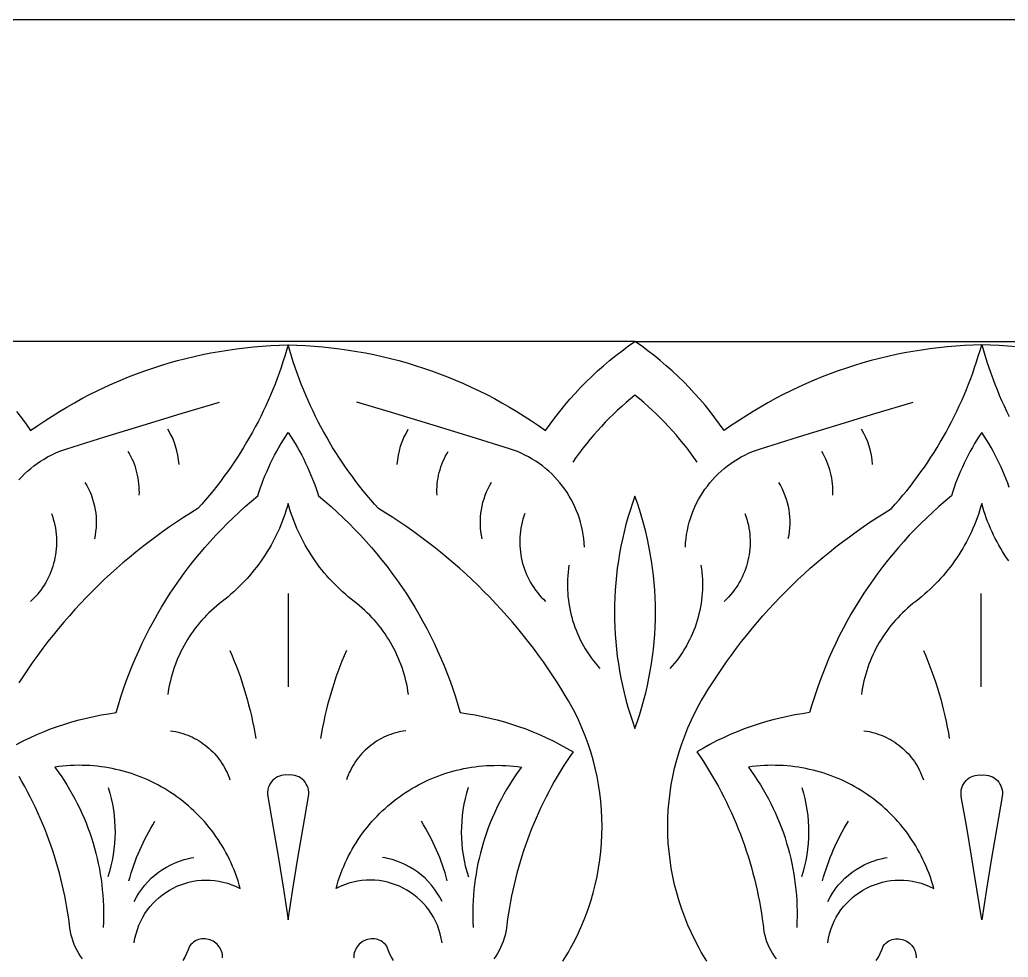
# Model space of a CAD drawing. Extents: x -349 to 352, y -69 to 76.
# Drawn here: x -271.2 to -171.3, y -19 to 75.8 of the extents above; entities that cross this region are included whole.
import ezdxf

# ---------------------------------------------------------------- set-up
doc = ezdxf.new("R2010")
doc.units = 0
doc.layers.add('LAYER_1', color=18, linetype='CONTINUOUS')

msp = doc.modelspace()

# ---------------------------------------------------------------- linework, layer by layer
at = {"layer": 'LAYER_1'}
for points in [[(-348.414, -69.222), (351.586, -69.222), (351.586, 75.778), (-348.414, 75.778)], [(-348.414, -69.222), (351.586, -69.222), (351.586, 75.778), (-348.414, 75.778)], [(-348.414, -69.222), (351.586, -69.222), (351.586, 75.778), (-348.414, 75.778)], [(-208.999, 4.173), (-208.748, 4.885), (-208.513, 5.602), (-208.294, 6.322), (-208.092, 7.045), (-207.905, 7.772), (-207.735, 8.502), (-207.582, 9.234), (-207.444, 9.969), (-207.322, 10.706), (-207.217, 11.445), (-207.128, 12.185), (-207.055, 12.927), (-206.999, 13.67), (-206.958, 14.413), (-206.934, 15.158), (-206.926, 15.902), (-206.934, 16.647), (-206.958, 17.391), (-206.999, 18.134), (-207.055, 18.877), (-207.128, 19.619), (-207.217, 20.359), (-207.322, 21.098), (-207.444, 21.835), (-207.582, 22.57), (-207.735, 23.302), (-207.905, 24.032), (-208.092, 24.759), (-208.294, 25.483), (-208.513, 26.203), (-208.748, 26.919), (-208.999, 27.631), (-209.25, 26.919), (-209.485, 26.203), (-209.703, 25.483), (-209.906, 24.759), (-210.092, 24.032), (-210.262, 23.302), (-210.416, 22.57), (-210.554, 21.835), (-210.675, 21.098), (-210.78, 20.359), (-210.869, 19.619), (-210.942, 18.877), (-210.999, 18.134), (-211.039, 17.391), (-211.064, 16.647), (-211.072, 15.902), (-211.064, 15.158), (-211.039, 14.413), (-210.999, 13.67), (-210.942, 12.927), (-210.869, 12.185), (-210.78, 11.445), (-210.675, 10.706), (-210.554, 9.969), (-210.416, 9.234), (-210.262, 8.502), (-210.092, 7.772), (-209.906, 7.045), (-209.703, 6.322), (-209.485, 5.602), (-209.25, 4.885)], [(-244.061, -15.192), (-243.579, -12.069), (-243.075, -8.95), (-242.548, -5.835), (-241.998, -2.724), (-241.971, -2.495), (-241.972, -2.27), (-241.999, -2.051), (-242.051, -1.841), (-242.126, -1.641), (-242.224, -1.452), (-242.341, -1.275), (-242.478, -1.114), (-242.631, -0.969), (-242.801, -0.841), (-242.984, -0.733), (-243.181, -0.647), (-243.388, -0.583), (-243.605, -0.543), (-243.83, -0.53), (-244.061, -0.544), (-244.293, -0.53), (-244.517, -0.543), (-244.734, -0.583), (-244.942, -0.647), (-245.138, -0.733), (-245.321, -0.841), (-245.491, -0.969), (-245.644, -1.114), (-245.781, -1.275), (-245.898, -1.452), (-245.996, -1.641), (-246.071, -1.841), (-246.123, -2.051), (-246.151, -2.27), (-246.151, -2.495), (-246.124, -2.724), (-245.574, -5.835), (-245.047, -8.95), (-244.543, -12.069)], [(-173.936, -15.192), (-174.418, -12.069), (-174.922, -8.95), (-175.449, -5.835), (-175.999, -2.724), (-176.026, -2.495), (-176.026, -2.27), (-175.999, -2.051), (-175.947, -1.841), (-175.871, -1.641), (-175.774, -1.452), (-175.656, -1.275), (-175.52, -1.114), (-175.366, -0.969), (-175.197, -0.841), (-175.013, -0.733), (-174.817, -0.647), (-174.61, -0.583), (-174.393, -0.543), (-174.168, -0.53), (-173.936, -0.544), (-173.705, -0.53), (-173.48, -0.543), (-173.263, -0.583), (-173.056, -0.647), (-172.86, -0.733), (-172.676, -0.841), (-172.507, -0.969), (-172.353, -1.114), (-172.217, -1.275), (-172.099, -1.452), (-172.002, -1.641), (-171.926, -1.841), (-171.874, -2.051), (-171.847, -2.27), (-171.846, -2.495), (-171.874, -2.724), (-172.423, -5.835), (-172.95, -8.95), (-173.455, -12.069)]]:
    msp.add_lwpolyline(points, close=True, dxfattribs=at)
for points in [[(-216.272, -19.359), (-215.935, -18.813), (-215.712, -18.435), (-215.497, -18.053), (-215.087, -17.282), (-214.706, -16.5), (-214.353, -15.709), (-214.028, -14.909), (-213.732, -14.102), (-213.463, -13.286), (-213.223, -12.465), (-213.012, -11.637), (-212.828, -10.804), (-212.673, -9.967), (-212.546, -9.126), (-212.447, -8.283), (-212.376, -7.437), (-212.334, -6.589), (-212.32, -5.741), (-212.334, -4.893), (-212.376, -4.046), (-212.447, -3.2), (-212.546, -2.356), (-212.673, -1.515), (-212.828, -0.678), (-213.012, 0.154), (-213.223, 0.982), (-213.463, 1.804), (-213.732, 2.619), (-214.028, 3.427), (-214.353, 4.227), (-214.706, 5.018), (-215.087, 5.799), (-215.497, 6.57), (-215.712, 6.952), (-215.935, 7.331), (-216.378, 8.059), (-216.833, 8.779), (-217.298, 9.492), (-217.773, 10.198), (-218.259, 10.895), (-218.755, 11.585), (-219.262, 12.266), (-219.778, 12.939), (-220.305, 13.604), (-220.841, 14.261), (-221.387, 14.909), (-221.943, 15.549), (-222.508, 16.18), (-223.083, 16.802), (-223.667, 17.415), (-224.26, 18.019), (-224.863, 18.614), (-225.474, 19.2), (-226.095, 19.776), (-226.724, 20.344), (-227.362, 20.901), (-228.009, 21.449), (-228.664, 21.987), (-229.327, 22.516), (-229.999, 23.034), (-230.679, 23.543), (-231.367, 24.041), (-232.063, 24.529), (-232.767, 25.006), (-233.478, 25.473), (-234.198, 25.93), (-234.925, 26.376), (-235.323, 26.822), (-235.715, 27.273), (-236.1, 27.73), (-236.478, 28.191), (-236.849, 28.658), (-237.213, 29.131), (-237.57, 29.608), (-237.92, 30.09), (-238.263, 30.576), (-238.598, 31.068), (-238.926, 31.564), (-239.247, 32.065), (-239.561, 32.57), (-239.867, 33.08), (-240.165, 33.594), (-240.456, 34.112), (-240.74, 34.635), (-241.016, 35.161), (-241.284, 35.692), (-241.545, 36.227), (-241.798, 36.765), (-242.043, 37.307), (-242.281, 37.853), (-242.51, 38.402), (-242.732, 38.955), (-242.946, 39.511), (-243.151, 40.071), (-243.349, 40.634), (-243.538, 41.2), (-243.72, 41.769), (-243.893, 42.341), (-244.058, 42.917), (-243.182, 42.894), (-242.307, 42.854), (-241.435, 42.797), (-240.564, 42.724), (-239.697, 42.635), (-238.831, 42.529), (-237.969, 42.406), (-237.11, 42.268), (-236.255, 42.113), (-235.403, 41.942), (-234.555, 41.755), (-233.711, 41.552), (-232.871, 41.334), (-232.036, 41.099), (-231.205, 40.849), (-230.38, 40.583), (-229.559, 40.301), (-228.744, 40.004), (-227.935, 39.691), (-227.131, 39.364), (-226.334, 39.02), (-225.543, 38.662), (-224.758, 38.288), (-223.98, 37.9), (-223.21, 37.496), (-222.446, 37.078), (-221.69, 36.645), (-220.941, 36.197), (-220.2, 35.734), (-219.468, 35.257), (-218.743, 34.765), (-218.027, 34.259), (-217.565, 34.916), (-217.087, 35.562), (-216.595, 36.196), (-216.09, 36.818), (-215.57, 37.428), (-215.036, 38.026), (-214.49, 38.611), (-213.93, 39.184), (-213.357, 39.743), (-212.771, 40.29), (-212.173, 40.823), (-211.562, 41.342), (-210.94, 41.847), (-210.305, 42.339), (-209.659, 42.816), (-209.002, 43.278), (-244.061, 43.278), (-279.12, 43.278)], [(-201.726, -19.359), (-202.063, -18.813), (-202.285, -18.435), (-202.501, -18.053), (-202.91, -17.282), (-203.291, -16.5), (-203.644, -15.709), (-203.969, -14.909), (-204.266, -14.102), (-204.534, -13.286), (-204.774, -12.465), (-204.986, -11.637), (-205.17, -10.804), (-205.325, -9.967), (-205.452, -9.126), (-205.551, -8.283), (-205.621, -7.437), (-205.664, -6.589), (-205.678, -5.741), (-205.664, -4.893), (-205.621, -4.046), (-205.551, -3.2), (-205.452, -2.356), (-205.325, -1.515), (-205.17, -0.678), (-204.986, 0.154), (-204.774, 0.982), (-204.534, 1.804), (-204.266, 2.619), (-203.969, 3.427), (-203.644, 4.227), (-203.291, 5.018), (-202.91, 5.799), (-202.501, 6.57), (-202.285, 6.952), (-202.063, 7.331), (-201.619, 8.059), (-201.165, 8.779), (-200.7, 9.492), (-200.224, 10.198), (-199.738, 10.895), (-199.242, 11.585), (-198.736, 12.266), (-198.219, 12.939), (-197.693, 13.604), (-197.156, 14.261), (-196.61, 14.909), (-196.055, 15.549), (-195.489, 16.18), (-194.914, 16.802), (-194.33, 17.415), (-193.737, 18.019), (-193.135, 18.614), (-192.523, 19.2), (-191.903, 19.776), (-191.273, 20.344), (-190.636, 20.901), (-189.989, 21.449), (-189.334, 21.987), (-188.67, 22.516), (-187.999, 23.034), (-187.319, 23.543), (-186.631, 24.041), (-185.935, 24.529), (-185.231, 25.006), (-184.519, 25.473), (-183.8, 25.93), (-183.073, 26.376), (-182.674, 26.822), (-182.282, 27.273), (-181.897, 27.73), (-181.519, 28.191), (-181.148, 28.658), (-180.784, 29.131), (-180.427, 29.608), (-180.077, 30.09), (-179.735, 30.576), (-179.399, 31.068), (-179.071, 31.564), (-178.75, 32.065), (-178.437, 32.57), (-178.131, 33.08), (-177.832, 33.594), (-177.541, 34.112), (-177.257, 34.635), (-176.981, 35.161), (-176.713, 35.692), (-176.452, 36.227), (-176.199, 36.765), (-175.954, 37.307), (-175.717, 37.853), (-175.487, 38.402), (-175.266, 38.955), (-175.052, 39.511), (-174.846, 40.071), (-174.649, 40.634), (-174.459, 41.2), (-174.278, 41.769), (-174.104, 42.341), (-173.939, 42.917), (-174.816, 42.894), (-175.69, 42.854), (-176.563, 42.797), (-177.433, 42.724), (-178.301, 42.635), (-179.166, 42.529), (-180.028, 42.406), (-180.887, 42.268), (-181.743, 42.113), (-182.595, 41.942), (-183.443, 41.755), (-184.287, 41.552), (-185.127, 41.334), (-185.962, 41.099), (-186.792, 40.849), (-187.618, 40.583), (-188.438, 40.301), (-189.253, 40.004), (-190.063, 39.691), (-190.866, 39.364), (-191.663, 39.02), (-192.455, 38.662), (-193.239, 38.288), (-194.017, 37.9), (-194.788, 37.496), (-195.552, 37.078), (-196.308, 36.645), (-197.056, 36.197), (-197.797, 35.734), (-198.53, 35.257), (-199.254, 34.765), (-199.97, 34.259), (-200.433, 34.916), (-200.91, 35.562), (-201.402, 36.196), (-201.908, 36.818), (-202.428, 37.428), (-202.961, 38.026), (-203.508, 38.611), (-204.068, 39.184), (-204.641, 39.743), (-205.226, 40.29), (-205.825, 40.823), (-206.435, 41.342), (-207.058, 41.847), (-207.692, 42.339), (-208.338, 42.816), (-208.996, 43.278), (-173.936, 43.278), (-138.877, 43.278)], [(-271.527, 36.196), (-271.035, 35.562), (-270.558, 34.916), (-270.095, 34.259), (-269.379, 34.765), (-268.655, 35.257), (-267.922, 35.734), (-267.181, 36.197), (-266.433, 36.645), (-265.676, 37.078), (-264.913, 37.496), (-264.142, 37.9), (-263.364, 38.288), (-262.579, 38.662), (-261.788, 39.02), (-260.991, 39.364), (-260.187, 39.691), (-259.378, 40.004), (-258.563, 40.301), (-257.743, 40.583), (-256.917, 40.849), (-256.087, 41.099), (-255.251, 41.334), (-254.412, 41.552), (-253.567, 41.755), (-252.719, 41.942), (-251.867, 42.113), (-251.012, 42.268), (-250.153, 42.406), (-249.291, 42.529), (-248.426, 42.635), (-247.558, 42.724), (-246.688, 42.797), (-245.815, 42.854), (-244.941, 42.894), (-244.064, 42.917), (-244.229, 42.341), (-244.402, 41.769), (-244.584, 41.2), (-244.773, 40.634), (-244.971, 40.071), (-245.177, 39.511), (-245.39, 38.955), (-245.612, 38.402), (-245.842, 37.853), (-246.079, 37.307), (-246.324, 36.765), (-246.577, 36.227), (-246.838, 35.692), (-247.106, 35.161), (-247.382, 34.635), (-247.666, 34.112), (-247.957, 33.594), (-248.256, 33.08), (-248.562, 32.57), (-248.875, 32.065), (-249.196, 31.564), (-249.524, 31.068), (-249.859, 30.576), (-250.202, 30.09), (-250.552, 29.608), (-250.909, 29.131), (-251.273, 28.658), (-251.644, 28.191), (-252.022, 27.73), (-252.407, 27.273), (-252.799, 26.822), (-253.198, 26.376), (-253.924, 25.93), (-254.644, 25.473), (-255.356, 25.006), (-256.059, 24.529), (-256.755, 24.041), (-257.443, 23.543), (-258.123, 23.034), (-258.795, 22.516), (-259.459, 21.987), (-260.114, 21.449), (-260.76, 20.901), (-261.398, 20.344), (-262.027, 19.776), (-262.648, 19.2), (-263.259, 18.614), (-263.862, 18.019), (-264.455, 17.415), (-265.039, 16.802), (-265.614, 16.18), (-266.179, 15.549), (-266.735, 14.909), (-267.281, 14.261), (-267.817, 13.604), (-268.344, 12.939), (-268.86, 12.266), (-269.367, 11.585), (-269.863, 10.895), (-270.349, 10.198), (-270.824, 9.492), (-271.289, 8.779)], [(-170.44, 42.724), (-171.31, 42.797), (-172.182, 42.854), (-173.057, 42.894), (-173.933, 42.917), (-173.768, 42.341), (-173.595, 41.769), (-173.414, 41.2), (-173.224, 40.634), (-173.026, 40.071), (-172.821, 39.511), (-172.607, 38.955), (-172.385, 38.402), (-172.156, 37.853), (-171.919, 37.307), (-171.673, 36.765), (-171.42, 36.227), (-171.16, 35.692)], [(-271.276, 29.295), (-270.997, 29.596), (-270.707, 29.887), (-270.406, 30.167), (-270.093, 30.436), (-269.77, 30.694), (-269.437, 30.939), (-269.094, 31.172), (-268.741, 31.392), (-268.378, 31.6), (-268.006, 31.794), (-267.625, 31.974), (-267.236, 32.14), (-266.838, 32.292), (-266.432, 32.429), (-262.582, 33.632), (-258.726, 34.818), (-254.864, 35.985), (-250.997, 37.134)], [(-214.103, 22.494), (-214.128, 22.922), (-214.17, 23.345), (-214.228, 23.765), (-214.301, 24.18), (-214.39, 24.589), (-214.495, 24.994), (-214.615, 25.392), (-214.749, 25.785), (-214.898, 26.171), (-215.061, 26.55), (-215.239, 26.922), (-215.429, 27.287), (-215.634, 27.644), (-215.851, 27.992), (-216.081, 28.332), (-216.324, 28.662), (-216.579, 28.984), (-216.846, 29.295), (-217.125, 29.596), (-217.415, 29.887), (-217.717, 30.167), (-218.029, 30.436), (-218.352, 30.694), (-218.685, 30.939), (-219.029, 31.172), (-219.382, 31.392), (-219.744, 31.6), (-220.116, 31.794), (-220.497, 31.974), (-220.886, 32.14), (-221.284, 32.292), (-221.69, 32.429), (-225.541, 33.632), (-229.397, 34.818), (-233.258, 35.985), (-237.125, 37.134)], [(-202.705, 31.068), (-203.039, 31.543), (-203.38, 32.012), (-203.73, 32.474), (-204.088, 32.93), (-204.455, 33.379), (-204.829, 33.82), (-205.212, 34.255), (-205.602, 34.683), (-206, 35.104), (-206.406, 35.517), (-206.819, 35.923), (-207.24, 36.321), (-207.668, 36.712), (-208.103, 37.095), (-208.546, 37.47), (-208.996, 37.837), (-208.997, 37.837), (-208.999, 37.837), (-209.001, 37.837), (-209.002, 37.837), (-209.451, 37.47), (-209.894, 37.095), (-210.329, 36.712), (-210.758, 36.321), (-211.178, 35.923), (-211.592, 35.517), (-211.997, 35.104), (-212.395, 34.683), (-212.786, 34.255), (-213.168, 33.82), (-213.543, 33.379), (-213.909, 32.93), (-214.267, 32.474), (-214.617, 32.012), (-214.959, 31.543), (-215.292, 31.068)], [(-203.894, 22.494), (-203.869, 22.922), (-203.828, 23.345), (-203.77, 23.765), (-203.696, 24.18), (-203.607, 24.589), (-203.502, 24.994), (-203.383, 25.392), (-203.248, 25.785), (-203.099, 26.171), (-202.936, 26.55), (-202.759, 26.922), (-202.568, 27.287), (-202.364, 27.644), (-202.146, 27.992), (-201.916, 28.332), (-201.673, 28.662), (-201.418, 28.984), (-201.151, 29.295), (-200.872, 29.596), (-200.582, 29.887), (-200.281, 30.167), (-199.968, 30.436), (-199.646, 30.694), (-199.312, 30.939), (-198.969, 31.172), (-198.616, 31.392), (-198.253, 31.6), (-197.881, 31.794), (-197.501, 31.974), (-197.111, 32.14), (-196.713, 32.292), (-196.307, 32.429), (-192.457, 33.632), (-188.601, 34.818), (-184.739, 35.985), (-180.872, 37.134)], [(-271.538, 2.55), (-270.862, 2.897), (-270.178, 3.227), (-269.486, 3.539), (-268.786, 3.833), (-268.079, 4.109), (-267.366, 4.366), (-266.647, 4.606), (-265.921, 4.827), (-265.19, 5.03), (-264.453, 5.214), (-263.712, 5.379), (-262.966, 5.526), (-262.216, 5.654), (-261.461, 5.762), (-261.227, 6.565), (-260.978, 7.363), (-260.714, 8.155), (-260.435, 8.941), (-260.141, 9.72), (-259.833, 10.493), (-259.51, 11.259), (-259.173, 12.018), (-258.822, 12.77), (-258.457, 13.514), (-258.078, 14.252), (-257.685, 14.981), (-257.279, 15.703), (-256.859, 16.416), (-256.425, 17.122), (-255.978, 17.819), (-255.518, 18.507), (-255.045, 19.187), (-254.559, 19.857), (-254.061, 20.519), (-253.549, 21.171), (-253.025, 21.813), (-252.489, 22.446), (-251.94, 23.068), (-251.379, 23.681), (-250.806, 24.283), (-250.222, 24.875), (-249.625, 25.455), (-249.017, 26.026), (-248.397, 26.584), (-247.765, 27.132), (-247.123, 27.668), (-246.988, 28.093), (-246.845, 28.516), (-246.695, 28.935), (-246.537, 29.352), (-246.372, 29.765), (-246.198, 30.175), (-246.018, 30.582), (-245.83, 30.985), (-245.634, 31.385), (-245.431, 31.781), (-245.221, 32.173), (-245.003, 32.562), (-244.779, 32.947), (-244.547, 33.327), (-244.307, 33.704), (-244.061, 34.076), (-243.815, 33.704), (-243.576, 33.327), (-243.344, 32.947), (-243.119, 32.562), (-242.901, 32.173), (-242.691, 31.781), (-242.488, 31.385), (-242.293, 30.985), (-242.104, 30.582), (-241.924, 30.175), (-241.751, 29.765), (-241.585, 29.352), (-241.427, 28.935), (-241.277, 28.516), (-241.134, 28.093), (-241, 27.668), (-240.357, 27.132), (-239.726, 26.584), (-239.106, 26.026), (-238.497, 25.455), (-237.901, 24.875), (-237.316, 24.283), (-236.743, 23.681), (-236.182, 23.068), (-235.633, 22.446), (-235.097, 21.813), (-234.573, 21.171), (-234.062, 20.519), (-233.563, 19.857), (-233.077, 19.187), (-232.604, 18.507), (-232.144, 17.819), (-231.697, 17.122), (-231.264, 16.416), (-230.844, 15.703), (-230.437, 14.981), (-230.044, 14.252), (-229.665, 13.514), (-229.3, 12.77), (-228.949, 12.018), (-228.612, 11.259), (-228.289, 10.493), (-227.981, 9.72), (-227.687, 8.941), (-227.408, 8.155), (-227.144, 7.363), (-226.895, 6.565), (-226.661, 5.762), (-225.907, 5.654), (-225.156, 5.526), (-224.41, 5.379), (-223.669, 5.214), (-222.932, 5.03), (-222.201, 4.827), (-221.476, 4.606), (-220.756, 4.366), (-220.043, 4.109), (-219.336, 3.833), (-218.637, 3.539), (-217.945, 3.227), (-217.26, 2.897), (-216.584, 2.55), (-215.916, 2.185), (-215.257, 1.803), (-215.592, 1.313), (-215.919, 0.819), (-216.238, 0.32), (-216.55, -0.183), (-216.853, -0.691), (-217.149, -1.202), (-217.437, -1.718), (-217.717, -2.238), (-217.989, -2.762), (-218.252, -3.29), (-218.508, -3.821), (-218.756, -4.356), (-218.995, -4.894), (-219.227, -5.436), (-219.45, -5.982), (-219.665, -6.53), (-219.871, -7.082), (-220.07, -7.637), (-220.26, -8.195), (-220.441, -8.756), (-220.614, -9.319), (-220.779, -9.886), (-220.935, -10.454), (-221.083, -11.026), (-221.222, -11.6), (-221.352, -12.176), (-221.474, -12.754), (-221.587, -13.335), (-221.691, -13.917), (-221.787, -14.502), (-221.874, -15.088), (-221.952, -15.676), (-221.99, -16.028), (-222.046, -16.374), (-222.119, -16.712), (-222.21, -17.043), (-222.316, -17.367), (-222.439, -17.682), (-222.576, -17.988), (-222.729, -18.286), (-222.895, -18.574), (-223.076, -18.852), (-223.27, -19.12)], [(-255.093, 30.83), (-255.136, 31.301), (-255.207, 31.768), (-255.307, 32.228), (-255.434, 32.681), (-255.589, 33.126), (-255.77, 33.56), (-255.978, 33.984), (-256.212, 34.395)], [(-233.029, 30.83), (-232.986, 31.301), (-232.915, 31.768), (-232.815, 32.228), (-232.688, 32.681), (-232.534, 33.126), (-232.352, 33.56), (-232.144, 33.984), (-231.91, 34.395)], [(-171.152, 28.516), (-171.302, 28.935), (-171.46, 29.352), (-171.626, 29.765), (-171.799, 30.175), (-171.98, 30.582), (-172.168, 30.985), (-172.363, 31.385), (-172.566, 31.781), (-172.776, 32.173), (-172.994, 32.562), (-173.219, 32.947), (-173.451, 33.327), (-173.69, 33.704), (-173.936, 34.076), (-174.183, 33.704), (-174.422, 33.327), (-174.654, 32.947), (-174.879, 32.562), (-175.096, 32.173), (-175.306, 31.781), (-175.509, 31.385), (-175.705, 30.985), (-175.893, 30.582), (-176.074, 30.175), (-176.247, 29.765), (-176.412, 29.352), (-176.57, 28.935), (-176.721, 28.516), (-176.863, 28.093), (-176.998, 27.668), (-177.641, 27.132), (-178.272, 26.584), (-178.892, 26.026), (-179.5, 25.455), (-180.097, 24.875), (-180.682, 24.283), (-181.255, 23.681), (-181.815, 23.068), (-182.364, 22.446), (-182.901, 21.813), (-183.425, 21.171), (-183.936, 20.519), (-184.435, 19.857), (-184.921, 19.187), (-185.394, 18.507), (-185.854, 17.819), (-186.3, 17.122), (-186.734, 16.416), (-187.154, 15.703), (-187.56, 14.981), (-187.953, 14.252), (-188.332, 13.514), (-188.697, 12.77), (-189.049, 12.018), (-189.385, 11.259), (-189.708, 10.493), (-190.016, 9.72), (-190.31, 8.941), (-190.589, 8.155), (-190.853, 7.363), (-191.102, 6.565), (-191.337, 5.762), (-192.091, 5.654), (-192.841, 5.526), (-193.587, 5.379), (-194.329, 5.214), (-195.065, 5.03), (-195.796, 4.827), (-196.522, 4.606), (-197.241, 4.366), (-197.955, 4.109), (-198.661, 3.833), (-199.361, 3.539), (-200.053, 3.227), (-200.737, 2.897), (-201.414, 2.55), (-202.081, 2.185), (-202.741, 1.803), (-202.406, 1.313), (-202.079, 0.819), (-201.759, 0.32), (-201.448, -0.183), (-201.144, -0.691), (-200.848, -1.202), (-200.561, -1.718), (-200.281, -2.238), (-200.009, -2.762), (-199.745, -3.29), (-199.489, -3.821), (-199.242, -4.356), (-199.002, -4.894), (-198.771, -5.436), (-198.548, -5.982), (-198.333, -6.53), (-198.126, -7.082), (-197.928, -7.637), (-197.738, -8.195), (-197.556, -8.756), (-197.383, -9.319), (-197.219, -9.886), (-197.062, -10.454), (-196.915, -11.026), (-196.776, -11.6), (-196.645, -12.176), (-196.524, -12.754), (-196.411, -13.335), (-196.306, -13.917), (-196.211, -14.502), (-196.124, -15.088), (-196.046, -15.676), (-196.008, -16.028), (-195.951, -16.374), (-195.878, -16.712), (-195.788, -17.043), (-195.681, -17.367), (-195.559, -17.682), (-195.421, -17.988), (-195.269, -18.286), (-195.102, -18.574), (-194.922, -18.852), (-194.728, -19.12)], [(-184.968, 30.83), (-185.011, 31.301), (-185.083, 31.768), (-185.182, 32.228), (-185.309, 32.681), (-185.464, 33.126), (-185.645, 33.56), (-185.853, 33.984), (-186.087, 34.395)], [(-259.116, 27.731), (-259.106, 28.022), (-259.108, 28.313), (-259.12, 28.603), (-259.143, 28.892), (-259.177, 29.179), (-259.222, 29.465), (-259.277, 29.749), (-259.343, 30.03), (-259.419, 30.309), (-259.506, 30.584), (-259.602, 30.857), (-259.71, 31.125), (-259.827, 31.39), (-259.954, 31.651), (-260.091, 31.908), (-260.239, 32.16)], [(-229.006, 27.731), (-229.016, 28.022), (-229.014, 28.313), (-229.002, 28.603), (-228.979, 28.892), (-228.945, 29.179), (-228.9, 29.465), (-228.845, 29.749), (-228.779, 30.03), (-228.703, 30.309), (-228.617, 30.584), (-228.52, 30.857), (-228.413, 31.125), (-228.295, 31.39), (-228.168, 31.651), (-228.031, 31.908), (-227.884, 32.16)], [(-188.991, 27.731), (-188.982, 28.022), (-188.983, 28.313), (-188.995, 28.603), (-189.019, 28.892), (-189.052, 29.179), (-189.097, 29.465), (-189.152, 29.749), (-189.218, 30.03), (-189.294, 30.309), (-189.381, 30.584), (-189.478, 30.857), (-189.585, 31.125), (-189.702, 31.39), (-189.829, 31.651), (-189.967, 31.908), (-190.114, 32.16)], [(-264.601, 29.03), (-264.414, 28.706), (-264.243, 28.375), (-264.089, 28.038), (-263.952, 27.694), (-263.832, 27.345), (-263.729, 26.992), (-263.642, 26.634), (-263.573, 26.272), (-263.521, 25.908), (-263.487, 25.542), (-263.47, 25.174), (-263.47, 24.804), (-263.488, 24.435), (-263.524, 24.066), (-263.578, 23.697), (-263.65, 23.331)], [(-223.521, 29.03), (-223.708, 28.706), (-223.879, 28.375), (-224.033, 28.038), (-224.17, 27.694), (-224.29, 27.345), (-224.394, 26.992), (-224.48, 26.634), (-224.549, 26.272), (-224.601, 25.908), (-224.635, 25.542), (-224.653, 25.174), (-224.652, 24.804), (-224.634, 24.435), (-224.598, 24.066), (-224.544, 23.697), (-224.472, 23.331)], [(-194.476, 29.03), (-194.289, 28.706), (-194.119, 28.375), (-193.965, 28.038), (-193.828, 27.694), (-193.707, 27.345), (-193.604, 26.992), (-193.518, 26.634), (-193.448, 26.272), (-193.397, 25.908), (-193.362, 25.542), (-193.345, 25.174), (-193.345, 24.804), (-193.364, 24.435), (-193.4, 24.066), (-193.453, 23.697), (-193.525, 23.331)], [(-231.893, 7.592), (-231.945, 7.942), (-232.006, 8.289), (-232.075, 8.634), (-232.153, 8.977), (-232.239, 9.317), (-232.333, 9.654), (-232.435, 9.988), (-232.545, 10.319), (-232.663, 10.648), (-232.789, 10.972), (-232.923, 11.294), (-233.064, 11.611), (-233.213, 11.925), (-233.37, 12.235), (-233.534, 12.542), (-233.705, 12.844), (-233.884, 13.141), (-234.07, 13.435), (-234.263, 13.724), (-234.463, 14.008), (-234.67, 14.287), (-234.884, 14.562), (-235.105, 14.831), (-235.333, 15.095), (-235.567, 15.354), (-235.808, 15.607), (-236.055, 15.855), (-236.309, 16.097), (-236.569, 16.333), (-236.836, 16.562), (-237.108, 16.786), (-237.387, 17.004), (-237.689, 17.238), (-237.986, 17.479), (-238.277, 17.725), (-238.563, 17.977), (-238.843, 18.234), (-239.118, 18.497), (-239.386, 18.764), (-239.649, 19.037), (-239.907, 19.316), (-240.158, 19.599), (-240.403, 19.887), (-240.643, 20.18), (-240.876, 20.477), (-241.103, 20.779), (-241.324, 21.086), (-241.538, 21.397), (-241.746, 21.712), (-241.948, 22.032), (-242.143, 22.355), (-242.332, 22.683), (-242.514, 23.014), (-242.689, 23.35), (-242.857, 23.689), (-243.019, 24.031), (-243.174, 24.378), (-243.322, 24.727), (-243.462, 25.08), (-243.596, 25.436), (-243.722, 25.795), (-243.842, 26.158), (-243.954, 26.523), (-244.058, 26.891), (-244.059, 26.891), (-244.061, 26.891), (-244.063, 26.891), (-244.064, 26.891), (-244.169, 26.523), (-244.281, 26.158), (-244.4, 25.795), (-244.526, 25.436), (-244.66, 25.08), (-244.801, 24.727), (-244.948, 24.378), (-245.103, 24.031), (-245.265, 23.689), (-245.433, 23.35), (-245.608, 23.014), (-245.79, 22.683), (-245.979, 22.355), (-246.174, 22.032), (-246.376, 21.712), (-246.584, 21.397), (-246.798, 21.086), (-247.019, 20.779), (-247.246, 20.477), (-247.48, 20.18), (-247.719, 19.887), (-247.964, 19.599), (-248.216, 19.316), (-248.473, 19.037), (-248.736, 18.764), (-249.005, 18.497), (-249.279, 18.234), (-249.559, 17.977), (-249.845, 17.725), (-250.136, 17.479), (-250.433, 17.238), (-250.735, 17.004), (-251.014, 16.786), (-251.287, 16.562), (-251.553, 16.333), (-251.813, 16.097), (-252.067, 15.855), (-252.315, 15.607), (-252.555, 15.354), (-252.79, 15.095), (-253.017, 14.831), (-253.238, 14.562), (-253.452, 14.287), (-253.659, 14.008), (-253.86, 13.724), (-254.053, 13.435), (-254.239, 13.141), (-254.417, 12.844), (-254.589, 12.542), (-254.753, 12.235), (-254.909, 11.925), (-255.058, 11.611), (-255.2, 11.294), (-255.333, 10.972), (-255.459, 10.648), (-255.577, 10.319), (-255.687, 9.988), (-255.79, 9.654), (-255.883, 9.317), (-255.969, 8.977), (-256.047, 8.634), (-256.116, 8.289), (-256.177, 7.942), (-256.229, 7.592)], [(-171.199, 21.086), (-171.413, 21.397), (-171.622, 21.712), (-171.823, 22.032), (-172.018, 22.355), (-172.207, 22.683), (-172.389, 23.014), (-172.564, 23.35), (-172.733, 23.689), (-172.894, 24.031), (-173.049, 24.378), (-173.197, 24.727), (-173.338, 25.08), (-173.471, 25.436), (-173.598, 25.795), (-173.717, 26.158), (-173.829, 26.523), (-173.933, 26.891), (-173.934, 26.891), (-173.936, 26.891), (-173.938, 26.891), (-173.939, 26.891), (-174.044, 26.523), (-174.156, 26.158), (-174.275, 25.795), (-174.401, 25.436), (-174.535, 25.08), (-174.676, 24.727), (-174.824, 24.378), (-174.978, 24.031), (-175.14, 23.689), (-175.308, 23.35), (-175.484, 23.014), (-175.666, 22.683), (-175.854, 22.355), (-176.049, 22.032), (-176.251, 21.712), (-176.459, 21.397), (-176.674, 21.086), (-176.895, 20.779), (-177.122, 20.477), (-177.355, 20.18), (-177.594, 19.887), (-177.839, 19.599), (-178.091, 19.316), (-178.348, 19.037), (-178.611, 18.764), (-178.88, 18.497), (-179.154, 18.234), (-179.435, 17.977), (-179.72, 17.725), (-180.012, 17.479), (-180.308, 17.238), (-180.611, 17.004), (-180.889, 16.786), (-181.162, 16.562), (-181.428, 16.333), (-181.689, 16.097), (-181.942, 15.855), (-182.19, 15.607), (-182.431, 15.354), (-182.665, 15.095), (-182.893, 14.831), (-183.113, 14.562), (-183.327, 14.287), (-183.535, 14.008), (-183.735, 13.724), (-183.928, 13.435), (-184.114, 13.141), (-184.292, 12.844), (-184.464, 12.542), (-184.628, 12.235), (-184.784, 11.925), (-184.933, 11.611), (-185.075, 11.294), (-185.209, 10.972), (-185.334, 10.648), (-185.453, 10.319), (-185.563, 9.988), (-185.665, 9.654), (-185.759, 9.317), (-185.845, 8.977), (-185.922, 8.634), (-185.991, 8.289), (-186.052, 7.942), (-186.104, 7.592)], [(-268.002, 25.893), (-267.898, 25.6), (-267.806, 25.305), (-267.725, 25.008), (-267.656, 24.71), (-267.599, 24.41), (-267.552, 24.11), (-267.517, 23.81), (-267.493, 23.509), (-267.481, 23.208), (-267.479, 22.908), (-267.488, 22.608), (-267.508, 22.309), (-267.539, 22.012), (-267.581, 21.716), (-267.634, 21.422), (-267.697, 21.13), (-267.771, 20.841), (-267.855, 20.554), (-267.949, 20.271), (-268.054, 19.991), (-268.17, 19.714), (-268.295, 19.442), (-268.431, 19.174), (-268.576, 18.91), (-268.732, 18.652), (-268.897, 18.398), (-269.073, 18.15), (-269.258, 17.908), (-269.453, 17.672), (-269.657, 17.443), (-269.871, 17.22), (-270.095, 17.004)], [(-220.12, 25.893), (-220.224, 25.6), (-220.316, 25.305), (-220.397, 25.008), (-220.466, 24.71), (-220.524, 24.41), (-220.57, 24.11), (-220.605, 23.81), (-220.629, 23.509), (-220.642, 23.208), (-220.643, 22.908), (-220.634, 22.608), (-220.614, 22.309), (-220.583, 22.012), (-220.541, 21.716), (-220.488, 21.422), (-220.425, 21.13), (-220.352, 20.841), (-220.267, 20.554), (-220.173, 20.271), (-220.068, 19.991), (-219.953, 19.714), (-219.827, 19.442), (-219.692, 19.174), (-219.546, 18.91), (-219.39, 18.652), (-219.225, 18.398), (-219.05, 18.15), (-218.864, 17.908), (-218.67, 17.672), (-218.465, 17.443), (-218.251, 17.22), (-218.027, 17.004)], [(-197.877, 25.893), (-197.773, 25.6), (-197.681, 25.305), (-197.601, 25.008), (-197.532, 24.71), (-197.474, 24.41), (-197.428, 24.11), (-197.393, 23.81), (-197.369, 23.509), (-197.356, 23.208), (-197.354, 22.908), (-197.363, 22.608), (-197.384, 22.309), (-197.415, 22.012), (-197.457, 21.716), (-197.509, 21.422), (-197.572, 21.13), (-197.646, 20.841), (-197.73, 20.554), (-197.825, 20.271), (-197.93, 19.991), (-198.045, 19.714), (-198.17, 19.442), (-198.306, 19.174), (-198.451, 18.91), (-198.607, 18.652), (-198.772, 18.398), (-198.948, 18.15), (-199.133, 17.908), (-199.328, 17.672), (-199.532, 17.443), (-199.746, 17.22), (-199.97, 17.004)], [(-215.673, 20.664), (-215.724, 20.309), (-215.764, 19.954), (-215.795, 19.599), (-215.815, 19.245), (-215.825, 18.891), (-215.825, 18.537), (-215.816, 18.184), (-215.796, 17.832), (-215.767, 17.482), (-215.728, 17.132), (-215.68, 16.785), (-215.621, 16.439), (-215.554, 16.095), (-215.477, 15.754), (-215.39, 15.414), (-215.294, 15.078), (-215.189, 14.744), (-215.074, 14.413), (-214.95, 14.085), (-214.818, 13.761), (-214.676, 13.44), (-214.525, 13.123), (-214.365, 12.811), (-214.196, 12.502), (-214.019, 12.197), (-213.832, 11.898), (-213.637, 11.603), (-213.434, 11.313), (-213.221, 11.028), (-213.001, 10.748), (-212.771, 10.475), (-212.534, 10.206)], [(-202.325, 20.664), (-202.274, 20.309), (-202.233, 19.954), (-202.203, 19.599), (-202.183, 19.245), (-202.172, 18.891), (-202.172, 18.537), (-202.182, 18.184), (-202.201, 17.832), (-202.23, 17.482), (-202.269, 17.132), (-202.318, 16.785), (-202.376, 16.439), (-202.444, 16.095), (-202.521, 15.754), (-202.608, 15.414), (-202.704, 15.078), (-202.809, 14.744), (-202.923, 14.413), (-203.047, 14.085), (-203.18, 13.761), (-203.322, 13.44), (-203.473, 13.123), (-203.633, 12.811), (-203.801, 12.502), (-203.979, 12.197), (-204.165, 11.898), (-204.36, 11.603), (-204.564, 11.313), (-204.776, 11.028), (-204.997, 10.748), (-205.226, 10.475), (-205.464, 10.206)], [(-244.022, 8.38), (-244.022, 17.817)], [(-173.976, 8.38), (-173.976, 17.817)], [(-249.95, 12.036), (-249.722, 11.502), (-249.502, 10.964), (-249.291, 10.423), (-249.088, 9.879), (-248.893, 9.332), (-248.708, 8.782), (-248.531, 8.23), (-248.363, 7.674), (-248.203, 7.116), (-248.053, 6.556), (-247.911, 5.993), (-247.778, 5.428), (-247.653, 4.861), (-247.538, 4.292), (-247.432, 3.721), (-247.334, 3.148)], [(-238.172, 12.036), (-238.4, 11.502), (-238.62, 10.964), (-238.832, 10.423), (-239.035, 9.879), (-239.229, 9.332), (-239.414, 8.782), (-239.591, 8.23), (-239.759, 7.674), (-239.919, 7.116), (-240.07, 6.556), (-240.212, 5.993), (-240.345, 5.428), (-240.469, 4.861), (-240.584, 4.292), (-240.69, 3.721), (-240.788, 3.148)], [(-179.826, 12.036), (-179.597, 11.502), (-179.377, 10.964), (-179.166, 10.423), (-178.963, 9.879), (-178.769, 9.332), (-178.583, 8.782), (-178.406, 8.23), (-178.238, 7.674), (-178.079, 7.116), (-177.928, 6.556), (-177.786, 5.993), (-177.653, 5.428), (-177.529, 4.861), (-177.413, 4.292), (-177.307, 3.721), (-177.21, 3.148)], [(-255.968, 3.932), (-255.707, 3.893), (-255.45, 3.845), (-255.195, 3.789), (-254.944, 3.723), (-254.696, 3.649), (-254.451, 3.567), (-254.211, 3.477), (-253.974, 3.378), (-253.742, 3.271), (-253.513, 3.157), (-253.29, 3.034), (-253.07, 2.905), (-252.856, 2.768), (-252.647, 2.623), (-252.443, 2.472), (-252.244, 2.314), (-252.051, 2.149), (-251.864, 1.977), (-251.683, 1.799), (-251.508, 1.615), (-251.339, 1.424), (-251.177, 1.228), (-251.021, 1.025), (-250.872, 0.817), (-250.73, 0.603), (-250.596, 0.384), (-250.469, 0.16), (-250.349, -0.07), (-250.237, -0.304), (-250.134, -0.543), (-250.038, -0.787), (-249.95, -1.035)], [(-232.155, 3.932), (-232.415, 3.893), (-232.673, 3.845), (-232.927, 3.789), (-233.179, 3.723), (-233.427, 3.649), (-233.671, 3.567), (-233.912, 3.477), (-234.148, 3.378), (-234.381, 3.271), (-234.609, 3.157), (-234.833, 3.034), (-235.052, 2.905), (-235.266, 2.768), (-235.475, 2.623), (-235.679, 2.472), (-235.878, 2.314), (-236.071, 2.149), (-236.258, 1.977), (-236.439, 1.799), (-236.614, 1.615), (-236.783, 1.424), (-236.946, 1.228), (-237.101, 1.025), (-237.25, 0.817), (-237.392, 0.603), (-237.526, 0.384), (-237.654, 0.16), (-237.773, -0.07), (-237.885, -0.304), (-237.989, -0.543), (-238.084, -0.787), (-238.172, -1.035)], [(-185.843, 3.932), (-185.582, 3.893), (-185.325, 3.845), (-185.07, 3.789), (-184.819, 3.723), (-184.571, 3.649), (-184.327, 3.567), (-184.086, 3.477), (-183.849, 3.378), (-183.617, 3.271), (-183.388, 3.157), (-183.165, 3.034), (-182.946, 2.905), (-182.731, 2.768), (-182.522, 2.623), (-182.318, 2.472), (-182.12, 2.314), (-181.927, 2.149), (-181.739, 1.977), (-181.558, 1.799), (-181.383, 1.615), (-181.214, 1.424), (-181.052, 1.228), (-180.896, 1.025), (-180.747, 0.817), (-180.606, 0.603), (-180.471, 0.384), (-180.344, 0.16), (-180.224, -0.07), (-180.113, -0.304), (-180.009, -0.543), (-179.913, -0.787), (-179.826, -1.035)], [(-259.63, -17.506), (-259.55, -17.039), (-259.442, -16.586), (-259.309, -16.147), (-259.15, -15.723), (-258.968, -15.314), (-258.763, -14.92), (-258.537, -14.543), (-258.289, -14.183), (-258.022, -13.841), (-257.737, -13.516), (-257.433, -13.21), (-257.114, -12.923), (-256.779, -12.655), (-256.43, -12.408), (-256.067, -12.181), (-255.693, -11.976), (-255.307, -11.792), (-254.911, -11.63), (-254.506, -11.492), (-254.093, -11.377), (-253.674, -11.285), (-253.248, -11.219), (-252.818, -11.177), (-252.384, -11.161), (-251.947, -11.17), (-251.508, -11.207), (-251.07, -11.271), (-250.631, -11.362), (-250.194, -11.482), (-249.76, -11.63), (-249.33, -11.808), (-248.904, -12.016), (-249.012, -11.631), (-249.129, -11.25), (-249.254, -10.874), (-249.388, -10.503), (-249.529, -10.136), (-249.678, -9.774), (-249.835, -9.417), (-250, -9.065), (-250.173, -8.717), (-250.352, -8.375), (-250.54, -8.038), (-250.734, -7.707), (-250.935, -7.381), (-251.144, -7.06), (-251.359, -6.745), (-251.581, -6.435), (-251.809, -6.131), (-252.044, -5.833), (-252.285, -5.54), (-252.533, -5.254), (-252.786, -4.973), (-253.046, -4.699), (-253.311, -4.431), (-253.582, -4.169), (-253.858, -3.913), (-254.14, -3.664), (-254.427, -3.421), (-254.72, -3.185), (-255.017, -2.955), (-255.32, -2.733), (-255.627, -2.517), (-255.939, -2.308), (-256.256, -2.106), (-256.577, -1.911), (-256.902, -1.723), (-257.231, -1.542), (-257.565, -1.369), (-257.902, -1.203), (-258.244, -1.045), (-258.589, -0.894), (-258.937, -0.751), (-259.289, -0.615), (-259.645, -0.488), (-260.003, -0.368), (-260.365, -0.256), (-260.73, -0.152), (-261.097, -0.056), (-261.467, 0.031), (-261.84, 0.11), (-262.215, 0.181), (-262.592, 0.243), (-262.972, 0.297), (-263.354, 0.342), (-263.737, 0.379), (-264.123, 0.406), (-264.51, 0.425), (-264.898, 0.435), (-265.289, 0.436), (-265.68, 0.427), (-266.073, 0.41), (-266.467, 0.383), (-266.861, 0.347), (-267.257, 0.301), (-267.653, 0.246), (-267.332, -0.193), (-267.021, -0.638), (-266.721, -1.09), (-266.431, -1.547), (-266.151, -2.01), (-265.882, -2.478), (-265.624, -2.951), (-265.376, -3.429), (-265.139, -3.913), (-264.913, -4.4), (-264.697, -4.893), (-264.493, -5.389), (-264.299, -5.89), (-264.116, -6.395), (-263.945, -6.903), (-263.784, -7.415), (-263.635, -7.93), (-263.497, -8.449), (-263.37, -8.97), (-263.254, -9.494), (-263.15, -10.021), (-263.057, -10.55), (-262.976, -11.082), (-262.906, -11.616), (-262.848, -12.151), (-262.801, -12.688), (-262.766, -13.227), (-262.743, -13.767), (-262.732, -14.309), (-262.732, -14.851), (-262.745, -15.394), (-262.77, -15.937)], [(-228.492, -17.506), (-228.573, -17.039), (-228.68, -16.586), (-228.813, -16.147), (-228.972, -15.723), (-229.154, -15.314), (-229.359, -14.92), (-229.586, -14.543), (-229.833, -14.183), (-230.1, -13.841), (-230.386, -13.516), (-230.689, -13.21), (-231.008, -12.923), (-231.343, -12.655), (-231.692, -12.408), (-232.055, -12.181), (-232.429, -11.976), (-232.815, -11.792), (-233.211, -11.63), (-233.616, -11.492), (-234.029, -11.377), (-234.449, -11.285), (-234.874, -11.219), (-235.305, -11.177), (-235.739, -11.161), (-236.175, -11.17), (-236.614, -11.207), (-237.053, -11.271), (-237.491, -11.362), (-237.928, -11.482), (-238.362, -11.63), (-238.793, -11.808), (-239.218, -12.016), (-239.11, -11.631), (-238.993, -11.25), (-238.868, -10.874), (-238.735, -10.503), (-238.593, -10.136), (-238.444, -9.774), (-238.287, -9.417), (-238.122, -9.065), (-237.95, -8.717), (-237.77, -8.375), (-237.583, -8.038), (-237.388, -7.707), (-237.187, -7.381), (-236.979, -7.06), (-236.763, -6.745), (-236.542, -6.435), (-236.313, -6.131), (-236.078, -5.833), (-235.837, -5.54), (-235.59, -5.254), (-235.336, -4.973), (-235.077, -4.699), (-234.811, -4.431), (-234.541, -4.169), (-234.264, -3.913), (-233.982, -3.664), (-233.695, -3.421), (-233.402, -3.185), (-233.105, -2.955), (-232.802, -2.733), (-232.495, -2.517), (-232.183, -2.308), (-231.867, -2.106), (-231.546, -1.911), (-231.22, -1.723), (-230.891, -1.542), (-230.557, -1.369), (-230.22, -1.203), (-229.878, -1.045), (-229.533, -0.894), (-229.185, -0.751), (-228.833, -0.615), (-228.477, -0.488), (-228.119, -0.368), (-227.757, -0.256), (-227.393, -0.152), (-227.025, -0.056), (-226.655, 0.031), (-226.283, 0.11), (-225.907, 0.181), (-225.53, 0.243), (-225.15, 0.297), (-224.769, 0.342), (-224.385, 0.379), (-224, 0.406), (-223.612, 0.425), (-223.224, 0.435), (-222.834, 0.436), (-222.442, 0.427), (-222.049, 0.41), (-221.656, 0.383), (-221.261, 0.347), (-220.865, 0.301), (-220.469, 0.246), (-220.79, -0.193), (-221.101, -0.638), (-221.402, -1.09), (-221.692, -1.547), (-221.971, -2.01), (-222.24, -2.478), (-222.499, -2.951), (-222.746, -3.429), (-222.983, -3.913), (-223.21, -4.4), (-223.425, -4.893), (-223.63, -5.389), (-223.823, -5.89), (-224.006, -6.395), (-224.178, -6.903), (-224.338, -7.415), (-224.488, -7.93), (-224.626, -8.449), (-224.753, -8.97), (-224.868, -9.494), (-224.973, -10.021), (-225.065, -10.55), (-225.147, -11.082), (-225.216, -11.616), (-225.275, -12.151), (-225.321, -12.688), (-225.356, -13.227), (-225.379, -13.767), (-225.39, -14.309), (-225.39, -14.851), (-225.377, -15.394), (-225.353, -15.937)], [(-189.505, -17.506), (-189.425, -17.039), (-189.317, -16.586), (-189.184, -16.147), (-189.026, -15.723), (-188.843, -15.314), (-188.638, -14.92), (-188.412, -14.543), (-188.164, -14.183), (-187.897, -13.841), (-187.612, -13.516), (-187.309, -13.21), (-186.989, -12.923), (-186.654, -12.655), (-186.305, -12.408), (-185.943, -12.181), (-185.568, -11.976), (-185.182, -11.792), (-184.786, -11.63), (-184.381, -11.492), (-183.969, -11.377), (-183.549, -11.285), (-183.123, -11.219), (-182.693, -11.177), (-182.259, -11.161), (-181.822, -11.17), (-181.384, -11.207), (-180.945, -11.271), (-180.506, -11.362), (-180.07, -11.482), (-179.635, -11.63), (-179.205, -11.808), (-178.779, -12.016), (-178.888, -11.631), (-179.004, -11.25), (-179.129, -10.874), (-179.263, -10.503), (-179.404, -10.136), (-179.553, -9.774), (-179.711, -9.417), (-179.875, -9.065), (-180.048, -8.717), (-180.228, -8.375), (-180.415, -8.038), (-180.609, -7.707), (-180.811, -7.381), (-181.019, -7.06), (-181.234, -6.745), (-181.456, -6.435), (-181.684, -6.131), (-181.919, -5.833), (-182.16, -5.54), (-182.408, -5.254), (-182.661, -4.973), (-182.921, -4.699), (-183.186, -4.431), (-183.457, -4.169), (-183.733, -3.913), (-184.015, -3.664), (-184.303, -3.421), (-184.595, -3.185), (-184.893, -2.955), (-185.195, -2.733), (-185.502, -2.517), (-185.814, -2.308), (-186.131, -2.106), (-186.452, -1.911), (-186.777, -1.723), (-187.107, -1.542), (-187.44, -1.369), (-187.778, -1.203), (-188.119, -1.045), (-188.464, -0.894), (-188.813, -0.751), (-189.165, -0.615), (-189.52, -0.488), (-189.879, -0.368), (-190.24, -0.256), (-190.605, -0.152), (-190.972, -0.056), (-191.342, 0.031), (-191.715, 0.11), (-192.09, 0.181), (-192.467, 0.243), (-192.847, 0.297), (-193.229, 0.342), (-193.612, 0.379), (-193.998, 0.406), (-194.385, 0.425), (-194.774, 0.435), (-195.164, 0.436), (-195.555, 0.427), (-195.948, 0.41), (-196.342, 0.383), (-196.736, 0.347), (-197.132, 0.301), (-197.528, 0.246), (-197.207, -0.193), (-196.896, -0.638), (-196.596, -1.09), (-196.306, -1.547), (-196.026, -2.01), (-195.757, -2.478), (-195.499, -2.951), (-195.251, -3.429), (-195.014, -3.913), (-194.788, -4.4), (-194.572, -4.893), (-194.368, -5.389), (-194.174, -5.89), (-193.992, -6.395), (-193.82, -6.903), (-193.659, -7.415), (-193.51, -7.93), (-193.372, -8.449), (-193.245, -8.97), (-193.129, -9.494), (-193.025, -10.021), (-192.932, -10.55), (-192.851, -11.082), (-192.781, -11.616), (-192.723, -12.151), (-192.676, -12.688), (-192.641, -13.227), (-192.618, -13.767), (-192.607, -14.309), (-192.608, -14.851), (-192.62, -15.394), (-192.645, -15.937)], [(-264.853, -19.12), (-265.046, -18.852), (-265.227, -18.574), (-265.393, -18.286), (-265.546, -17.988), (-265.684, -17.682), (-265.806, -17.367), (-265.913, -17.043), (-266.003, -16.712), (-266.076, -16.374), (-266.132, -16.028), (-266.171, -15.676), (-266.249, -15.088), (-266.335, -14.502), (-266.431, -13.917), (-266.535, -13.335), (-266.648, -12.754), (-266.77, -12.176), (-266.901, -11.6), (-267.04, -11.026), (-267.187, -10.454), (-267.343, -9.886), (-267.508, -9.319), (-267.681, -8.756), (-267.863, -8.195), (-268.053, -7.637), (-268.251, -7.082), (-268.457, -6.53), (-268.672, -5.982), (-268.896, -5.436), (-269.127, -4.894), (-269.366, -4.356), (-269.614, -3.821), (-269.87, -3.29), (-270.134, -2.762), (-270.406, -2.238), (-270.685, -1.718), (-270.973, -1.202), (-271.269, -0.691)], [(-262.246, -1.82), (-262.085, -2.373), (-261.946, -2.932), (-261.828, -3.493), (-261.732, -4.058), (-261.658, -4.625), (-261.606, -5.194), (-261.576, -5.765), (-261.567, -6.336), (-261.58, -6.906), (-261.615, -7.476), (-261.672, -8.045), (-261.751, -8.611), (-261.851, -9.176), (-261.974, -9.736), (-262.118, -10.293), (-262.283, -10.846)], [(-225.876, -1.82), (-226.037, -2.373), (-226.177, -2.932), (-226.294, -3.493), (-226.39, -4.058), (-226.464, -4.625), (-226.516, -5.194), (-226.547, -5.765), (-226.555, -6.336), (-226.542, -6.906), (-226.507, -7.476), (-226.45, -8.045), (-226.371, -8.611), (-226.271, -9.176), (-226.149, -9.736), (-226.005, -10.293), (-225.839, -10.846)], [(-192.122, -1.82), (-191.96, -2.373), (-191.821, -2.932), (-191.703, -3.493), (-191.607, -4.058), (-191.533, -4.625), (-191.481, -5.194), (-191.451, -5.765), (-191.442, -6.336), (-191.455, -6.906), (-191.491, -7.476), (-191.547, -8.045), (-191.626, -8.611), (-191.726, -9.176), (-191.849, -9.736), (-191.993, -10.293), (-192.159, -10.846)], [(-260.153, -11.232), (-260.043, -10.835), (-259.925, -10.44), (-259.8, -10.048), (-259.668, -9.658), (-259.529, -9.272), (-259.383, -8.887), (-259.229, -8.506), (-259.069, -8.128), (-258.901, -7.752), (-258.727, -7.38), (-258.546, -7.011), (-258.357, -6.646), (-258.163, -6.284), (-257.961, -5.925), (-257.752, -5.57), (-257.537, -5.218)], [(-227.969, -11.232), (-228.079, -10.835), (-228.197, -10.44), (-228.322, -10.048), (-228.454, -9.658), (-228.593, -9.272), (-228.74, -8.887), (-228.893, -8.506), (-229.054, -8.128), (-229.221, -7.752), (-229.395, -7.38), (-229.577, -7.011), (-229.765, -6.646), (-229.96, -6.284), (-230.161, -5.925), (-230.37, -5.57), (-230.585, -5.218)], [(-190.029, -11.232), (-189.918, -10.835), (-189.801, -10.44), (-189.676, -10.048), (-189.543, -9.658), (-189.404, -9.272), (-189.258, -8.887), (-189.104, -8.506), (-188.944, -8.128), (-188.776, -7.752), (-188.602, -7.38), (-188.421, -7.011), (-188.233, -6.646), (-188.038, -6.284), (-187.836, -5.925), (-187.628, -5.57), (-187.412, -5.218)], [(-259.63, -13.323), (-259.4, -12.887), (-259.145, -12.468), (-258.867, -12.067), (-258.567, -11.685), (-258.245, -11.324), (-257.904, -10.983), (-257.543, -10.663), (-257.165, -10.366), (-256.769, -10.091), (-256.358, -9.84), (-255.931, -9.614), (-255.491, -9.413), (-255.038, -9.239), (-254.573, -9.091), (-254.098, -8.97), (-253.857, -8.921), (-253.613, -8.879)], [(-228.492, -13.323), (-228.722, -12.887), (-228.977, -12.468), (-229.255, -12.067), (-229.555, -11.685), (-229.877, -11.324), (-230.218, -10.983), (-230.579, -10.663), (-230.958, -10.366), (-231.353, -10.091), (-231.765, -9.84), (-232.191, -9.614), (-232.631, -9.413), (-233.084, -9.239), (-233.549, -9.091), (-234.024, -8.97), (-234.266, -8.921), (-234.509, -8.879)], [(-189.505, -13.323), (-189.275, -12.887), (-189.02, -12.468), (-188.742, -12.067), (-188.442, -11.685), (-188.121, -11.324), (-187.779, -10.983), (-187.418, -10.663), (-187.04, -10.366), (-186.644, -10.091), (-186.233, -9.84), (-185.806, -9.614), (-185.366, -9.413), (-184.913, -9.239), (-184.449, -9.091), (-183.973, -8.97), (-183.732, -8.921), (-183.488, -8.879)], [(-250.696, -19.024), (-250.694, -18.848), (-250.711, -18.676), (-250.745, -18.51), (-250.795, -18.349), (-250.86, -18.194), (-250.939, -18.046), (-251.031, -17.907), (-251.135, -17.775), (-251.25, -17.653), (-251.375, -17.541), (-251.509, -17.44), (-251.651, -17.35), (-251.799, -17.272), (-251.954, -17.206), (-252.113, -17.154), (-252.276, -17.117), (-252.442, -17.094), (-252.61, -17.087), (-252.778, -17.096), (-252.946, -17.123), (-253.113, -17.167), (-253.277, -17.229), (-253.438, -17.311), (-253.595, -17.413), (-253.746, -17.535), (-253.89, -17.679), (-254.027, -17.844), (-254.162, -18.226), (-254.322, -18.594), (-254.508, -18.946), (-254.718, -19.282)], [(-233.404, -19.282), (-233.614, -18.946), (-233.8, -18.594), (-233.96, -18.226), (-234.031, -18.037), (-234.095, -17.844), (-234.232, -17.679), (-234.377, -17.535), (-234.528, -17.413), (-234.684, -17.311), (-234.845, -17.229), (-235.009, -17.167), (-235.176, -17.123), (-235.344, -17.096), (-235.512, -17.087), (-235.68, -17.094), (-235.846, -17.117), (-236.009, -17.154), (-236.168, -17.206), (-236.323, -17.272), (-236.471, -17.35), (-236.613, -17.44), (-236.747, -17.541), (-236.872, -17.653), (-236.987, -17.775), (-237.091, -17.907), (-237.183, -18.046), (-237.262, -18.194), (-237.327, -18.349), (-237.377, -18.51), (-237.411, -18.676), (-237.428, -18.848), (-237.427, -19.024)], [(-184.593, -19.282), (-184.383, -18.946), (-184.198, -18.594), (-184.037, -18.226), (-183.966, -18.037), (-183.903, -17.844), (-183.765, -17.679), (-183.621, -17.535), (-183.47, -17.413), (-183.313, -17.311), (-183.152, -17.229), (-182.988, -17.167), (-182.821, -17.123), (-182.653, -17.096), (-182.485, -17.087), (-182.317, -17.094), (-182.152, -17.117), (-181.988, -17.154), (-181.829, -17.206), (-181.675, -17.272), (-181.526, -17.35), (-181.384, -17.44), (-181.25, -17.541), (-181.125, -17.653), (-181.01, -17.775), (-180.906, -17.907), (-180.814, -18.046), (-180.735, -18.194), (-180.67, -18.349), (-180.62, -18.51), (-180.586, -18.676), (-180.569, -18.848), (-180.571, -19.024)]]:
    msp.add_lwpolyline(points, dxfattribs=at)

doc.saveas('drawing.dxf')
